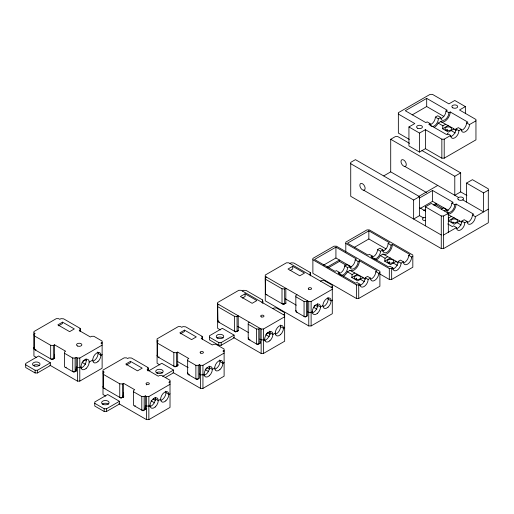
<?xml version="1.0" encoding="UTF-8"?>
<svg xmlns="http://www.w3.org/2000/svg" width="514" height="514" viewBox="0 0 514 514"><rect width="100%" height="100%" fill="white"/><g stroke="black" fill="none" stroke-linecap="round" stroke-linejoin="round"><path stroke-width="0.77" d="M354.737 273.062L352.148 274.56L351.782 277.489L357.66 280.882L363.34 277.605L350.034 270.351L347.445 271.848A7.652 4.414 -60 0 1 343.448 276.191M387.665 256.775L385.07 258.266L384.703 261.196L390.582 264.588L396.262 261.311L382.962 254.057L380.366 255.554A7.652 4.414 -60 0 1 376.37 259.898M445.503 124.311L442.914 125.802L442.548 128.731L448.426 132.124L454.1 128.847L440.8 121.593L438.211 123.09A7.652 4.414 -60 0 1 434.214 127.433M146.458 384.922L146.496 384.678M448.426 220.821L448.793 217.891L451.382 216.394L459.979 220.936L454.305 224.213L448.426 220.821L454.1 217.538M441.108 118.483A5.821 3.36 -60 0 0 445.972 111.005L447.264 110.259L426.691 98.38L405.289 110.735L425.868 122.615L427.16 121.863L430.096 123.559A5.821 3.36 -60 0 0 431.304 126.226M412.189 114.892L426.691 106.52L443.833 116.421M62.56 322.149L57.857 324.867L69.615 331.652L74.318 328.941L62.56 322.149L62.56 323.512L58.532 325.837M465.369 113.716L465.369 106.591L459.49 109.983L475.951 119.486L475.951 139.853L444.205 158.183L441.854 158.183L425.393 148.681L419.514 152.073L408.932 145.963L408.932 126.958L414.811 123.559L398.35 114.057M426.671 192.628L390.711 171.862L390.711 139.281L395.414 136.563L397.765 136.563L409.517 143.348M54.741 358.232L51.856 359.549L34.232 349.379L33.93 347.843L34.399 347.573M429.762 124.78A5.821 3.36 -60 0 0 435.39 117.115L437.742 115.753L440.678 117.455A5.821 3.36 -60 0 0 444.796 119.826A5.821 3.36 -60 0 0 448.908 112.701L450.206 111.956L467.843 122.139L466.545 122.885A5.821 3.36 -60 0 1 461.681 130.363M35.999 349.719L35.408 350.06L34.419 348.633M430.096 123.559L428.804 124.311L446.441 134.488L447.733 133.743L450.675 135.439A5.821 3.36 -60 0 0 454.787 137.816A5.821 3.36 -60 0 0 458.906 130.691L461.257 129.335A5.821 3.36 -60 0 0 465.369 131.706A5.821 3.36 -60 0 0 469.488 124.581L475.951 120.848M431.959 126.463A5.821 3.36 -60 0 0 436.174 124.234A5.821 3.36 -60 0 0 438.326 118.811L440.678 117.455M408.932 126.958L419.514 133.068L425.393 129.669L441.854 139.178L444.205 139.178L450.675 135.439M33.93 332.911L35.106 333.592L33.93 334.267L34.232 335.803L50.68 345.292L53.334 345.472L54.51 344.791L65.676 351.242L64.501 351.917L64.501 366.855L73.907 372.284L76.496 370.793M36.693 357.583L33.93 355.99L33.93 331.556L56.27 318.654L58.622 318.654L59.797 319.335L60.973 318.654L63.627 318.828L80.075 328.324L80.377 329.853L79.201 330.534L90.368 336.985L91.543 336.304L93.895 336.304L102.125 341.058L102.125 368.21L79.786 381.112L77.434 381.112L49.813 365.158M442.548 128.731L448.221 125.455M54.51 354.294L54.272 358.502M54.272 357.146L54.741 357.281M51.856 359.549L52.878 359.055M25.7 364.818L35.106 370.247L37.458 370.247L50.391 362.781L50.391 365.493L37.458 372.965L35.106 372.965L25.7 367.529L25.7 363.456L38.634 355.99L50.391 362.781M450.335 136.66A5.821 3.36 -60 0 0 455.963 128.995L458.315 127.633L461.257 129.335M383.791 175.859L390.711 171.862M64.501 353.279L72.731 358.027L75.083 358.027L76.258 357.352L77.434 358.027L79.786 358.027L102.125 345.132M102.125 342.414L100.95 343.095L102.125 343.77M65.676 367.529L66.267 367.195M82.728 361.22L85.562 359.582M85.253 359.761L86.538 360.571M98.245 353.478L100.95 355.315L102.125 354.634M76.258 366.855L76.027 371.063M76.027 369.707L76.496 369.842M80.961 366.855L79.786 367.529L77.434 367.529M89.192 362.1L92.719 360.063M218.816 304.564L217.64 305.245L217.942 321.713L235.56 331.883L238.361 330.618M242.332 290.988L243.507 290.307L246.161 290.481L262.609 299.977L262.911 303.08M266.438 277.072L265.263 277.753L265.565 294.22L283.182 304.391L286.06 303.08M289.954 263.496L291.13 262.815L293.783 262.988L310.225 272.484L310.527 275.883M245.094 293.802L240.391 296.52L252.149 303.311L256.852 300.594L245.094 293.802L245.094 296.52L242.409 298.075M292.717 266.31L288.013 269.028L299.771 275.812L304.474 273.101L292.717 266.31L292.717 269.028L290.024 270.576M130.453 361.348L125.75 364.066L137.508 370.851L142.211 368.14L130.453 361.348L130.453 362.704L126.425 365.036M184.539 330.123L179.836 332.841L191.593 339.625L196.297 336.914L184.539 330.123L184.539 331.479L180.51 333.811M418.377 196.624L437.742 185.438M413.635 200.036L419.514 196.644L419.514 215.649L413.635 219.041L413.635 200.036L350.734 163.715M454.787 176.276L460.666 172.884L460.666 191.889L454.787 195.281L454.787 176.276L390.711 139.281M419.45 198.038L432.57 190.463L453.142 202.343L451.851 203.088A5.821 3.36 -60 0 1 446.223 210.759M349.578 267.428A5.821 3.36 -60 0 0 355.206 259.763L356.504 259.017L335.925 247.138L314.523 259.486L335.102 271.366L336.394 270.621L339.336 272.317A5.821 3.36 -60 0 0 340.005 274.534M382.5 251.14A5.821 3.36 -60 0 0 388.128 243.469L389.426 242.724L368.846 230.844L347.451 243.199L368.024 255.079L369.315 254.327L372.258 256.03A5.821 3.36 -60 0 0 372.926 258.24M105.068 388.237L104.265 388.282M159.154 357.012L158.351 357.057M219.709 322.047L218.906 322.098M267.029 294.728L266.316 294.31M420.144 208.498L432.57 201.327L448.343 210.432M323.499 265.173L335.925 257.996L351.698 267.107M354.352 247.356L368.846 238.991L385.995 248.892M425.393 225.832L425.393 206.827L431.272 203.428L448.324 213.271L448.324 232.283M466.545 202.073L466.545 183.068L472.424 179.669L488.3 188.837L488.3 222.774L443.621 248.57L441.269 248.57L350.734 196.303L350.734 162.36L355.437 159.642L419.514 196.644M217.942 306.774L234.384 316.271L237.044 316.444L238.22 315.763L238.22 330.701A11.045 6.374 60 0 1 237.552 330.99L237.211 331.138M261.735 302.187L262.911 301.512M265.565 279.282L282.006 288.778L284.66 288.952L285.835 288.27L285.835 303.209A11.045 6.374 60 0 1 285.167 303.498L284.133 303.922M309.351 274.694L310.527 274.02M102.999 371.429L104.175 372.11L102.999 372.785L103.301 374.32L119.749 383.817L122.403 383.99L123.578 383.309L134.745 389.76L133.569 390.441L133.569 405.373L142.976 410.802L145.918 409.105M105.762 396.108L102.999 394.514L102.999 370.074L124.163 357.853L126.515 357.853L127.69 358.534L128.866 357.853L131.52 358.027L147.968 367.523L148.27 369.052L147.094 369.733L158.261 376.184L159.436 375.503L161.788 375.503L170.018 380.257L170.018 407.409L148.854 419.63L146.503 419.63L118.882 403.683M157.085 340.204L158.261 340.885L157.085 341.559L157.387 343.095L173.835 352.585L176.488 352.765L177.664 352.084L188.831 358.534L187.655 359.209L187.655 374.147L197.061 379.576L199.413 378.22L199.413 364.644L198.237 365.319L195.885 365.319L187.655 360.571M159.848 364.882L157.085 363.282L157.085 338.848L178.249 326.628L180.6 326.628L181.776 327.309L182.952 326.628L185.605 326.801L202.053 336.297L202.355 337.826L201.18 338.508L212.346 344.958L213.522 344.277L215.874 344.277L224.11 349.032L224.11 376.184L202.94 388.404L200.588 388.404L172.967 372.457M423.671 210.534L425.74 209.339M433.334 204.957L436.097 203.364L436.097 204.72L442.856 208.626M327.026 267.209L339.452 260.033L339.452 261.388L328.407 267.768M434.715 205.516L436.097 204.72M148.854 370.755L161.788 363.282L173.546 370.074L173.546 372.791L165.379 377.507M441.269 209.198L443.621 207.842L446.557 209.539A5.821 3.36 -60 0 0 450.675 211.916A5.821 3.36 -60 0 0 454.787 204.79L456.085 204.039L473.722 214.222L472.424 214.968A5.821 3.36 -60 0 1 467.56 222.453M123.578 392.812L123.064 397.136M338.996 273.538A5.821 3.36 -60 0 0 344.624 265.873L346.976 264.511L349.918 266.207A5.821 3.36 -60 0 0 354.03 268.584A5.821 3.36 -60 0 0 358.149 261.459L359.44 260.714L377.077 270.897L375.785 271.643A5.821 3.36 -60 0 1 370.922 279.121M249.386 322.214L248.211 322.895L248.211 339.189L257.617 344.618L260.559 342.922M272.902 308.638L274.078 307.957L276.429 307.957L284.66 312.711L284.66 341.225L263.496 353.439L261.144 353.439L233.523 337.492M297.008 294.721L295.833 295.402L295.833 311.69L305.239 317.125L307.59 315.763L307.59 300.831L306.415 301.512L304.063 301.512L295.833 296.758M320.524 281.145L321.7 280.464L324.051 280.464L332.282 285.219L332.282 313.726L311.118 325.947L308.766 325.947L265.263 300.831L265.263 275.035L286.426 262.815L288.778 262.815L332.282 287.93M123.341 395.664L123.726 395.748M177.664 364.304L178.249 364.503M444.205 210.894L446.557 209.539M371.918 257.244A5.821 3.36 -60 0 0 377.546 249.579L379.897 248.223L382.84 249.92A5.821 3.36 -60 0 0 386.952 252.297A5.821 3.36 -60 0 0 391.07 245.165L392.362 244.42L409.999 254.603L408.707 255.349A5.821 3.36 -60 0 1 403.843 262.827M102.999 386.367L103.301 387.897L120.925 398.067L122.673 397.316A15.311 12.464 -59.7 0 0 123.058 397.097M157.573 355.926L157.085 355.135L157.387 356.671L175.011 366.842L176.315 366.238M235.56 331.883L236.87 331.279M283.182 304.391L283.773 304.05M123.797 396.757L120.925 398.067M178.249 365.319L175.011 366.842M339.336 272.317L338.045 273.069L355.682 283.246L356.973 282.501L359.909 284.197A5.821 3.36 -60 0 0 364.028 286.574A5.821 3.36 -60 0 0 368.14 279.449L370.491 278.087A5.821 3.36 -60 0 0 374.61 280.464A5.821 3.36 -60 0 0 378.722 273.339L379.897 272.658M340.538 274.984A5.821 3.36 -60 0 0 345.022 273.422A5.821 3.36 -60 0 0 347.567 267.569L349.918 266.207M94.769 403.336L104.175 408.765L106.526 408.765L119.46 401.299L119.46 404.017L106.526 411.483L104.175 411.483L94.769 406.054L94.769 401.98L107.702 394.514L119.46 401.299M162.655 376.364L173.546 370.074M209.41 337.152L218.816 342.581L221.168 342.581L234.101 335.115L234.101 337.826L221.168 345.292L218.816 345.292L209.41 339.863L209.41 335.79L222.344 328.324L234.101 335.115M372.258 256.03L370.967 256.775L388.603 266.959L389.895 266.207L392.837 267.91A5.821 3.36 -60 0 0 396.949 270.28A5.821 3.36 -60 0 0 401.068 263.155L403.419 261.799A5.821 3.36 -60 0 0 407.531 264.177A5.821 3.36 -60 0 0 411.65 257.045L412.826 256.364M374.121 258.928A5.821 3.36 -60 0 0 378.33 256.698A5.821 3.36 -60 0 0 380.488 251.275L382.84 249.92M425.393 206.827L441.269 215.989L443.621 215.989L448.324 213.271M466.545 183.068L483.597 192.911L488.3 190.193M248.211 324.25L256.441 329.005L258.793 329.005L259.968 328.324L259.968 343.256M283.484 314.748L284.66 314.067M331.106 287.255L332.282 286.574M133.569 391.796L141.8 396.545L144.151 396.545L145.327 395.87L146.503 396.545L148.854 396.545L170.018 384.331M170.018 381.613L168.843 382.294L170.018 382.969M224.11 350.387L222.935 351.062L224.11 351.743M351.782 277.489L357.461 274.213M217.64 303.883L261.144 329.005L263.496 329.005L284.66 316.785M265.263 276.391L308.766 301.512L311.118 301.512L332.282 289.292M199.413 364.644L200.588 365.319L202.94 365.319L224.11 353.099M384.703 261.196L390.383 257.919M134.745 406.054L135.336 405.713M189.422 374.488L188.831 374.822L187.655 372.785M249.977 339.523L249.386 339.863L248.211 337.826M153.461 398.78L153.088 398.992L155.781 400.541M205.883 368.512L207.547 367.549M266.438 333.554L268.096 332.59M314.054 306.061L315.718 305.098M456.214 228.749A5.821 3.36 -60 0 0 461.842 221.078L464.193 219.722L467.136 221.418A5.821 3.36 -60 0 0 471.248 223.796A5.821 3.36 -60 0 0 475.366 216.67L488.3 209.198M155.556 398.787L158.261 400.618L160.612 399.262M166.138 392.677L168.843 394.508L170.018 393.833M359.575 285.418A5.821 3.36 -60 0 0 365.203 277.753L367.555 276.391L370.491 278.087M145.327 405.373L145.096 409.581M443.621 234.994L456.554 227.529A5.821 3.36 -60 0 0 460.666 229.906A5.821 3.36 -60 0 0 464.784 222.774L467.136 221.418M392.497 269.124A5.821 3.36 -60 0 0 398.125 261.459L400.477 260.103L403.419 261.799M145.096 408.225L145.68 408.424L145.68 409.24M145.327 408.09L145.918 408.289M150.03 405.373L148.854 406.054L146.503 406.054M204.116 374.147L202.94 374.822L200.588 374.822L199.207 374.025M214.698 368.037L212.346 369.393L209.41 367.696M224.11 362.608L222.935 363.282L219.992 361.586M259.968 341.9L260.559 342.106M264.671 339.189L263.496 339.863L261.144 339.863L259.763 339.067M275.253 333.078L272.902 334.434L269.966 332.738M284.66 327.643L283.484 328.324L280.548 326.628M312.294 311.69L311.118 312.371L308.766 312.371L307.385 311.574M322.876 305.586L320.524 306.942L317.581 305.245M332.282 300.15L331.106 300.831L328.163 299.135M312.878 259.763L356.382 284.878L358.733 284.878L359.909 284.197M345.8 243.469L389.31 268.584L391.662 268.584L392.837 267.91M358.733 298.454L379.897 286.234L379.897 271.302L336.394 246.187L334.042 246.187L312.878 258.401L312.878 273.339L356.382 298.454L358.733 298.454L358.733 284.878M379.64 273.866L389.31 279.449L391.662 279.449L412.826 267.229L412.826 255.008L369.315 229.893L366.964 229.893L345.8 242.113L345.8 252.001M123.238 397.033A13.422 10.961 -60 0 1 122.91 397.181A12.831 7.408 60 0 0 123.18 397.084A10.627 6.136 60 0 0 123.424 396.969L123.726 396.802M53.597 358.772A15.009 12.214 -59.6 0 0 54.118 358.528A10.64 6.142 60 0 0 54.349 358.451L54.625 358.297M54.349 358.451L54.51 344.791M176.662 366.096L176.996 365.955A11.045 6.374 60 0 0 177.664 365.66L177.664 352.084M465.369 106.591L454.787 100.481L448.908 103.873L432.447 94.37L430.096 94.37L398.35 112.701L398.35 133.068L409.324 139.403M445.972 111.005L448.908 112.701M466.545 122.885L469.488 124.581M435.39 117.115L438.326 118.811M455.963 128.995L458.906 130.691M453.733 129.059L456.419 130.614M438.211 123.09L442.914 125.802M451.144 130.556L455.256 132.933M421.955 150.531L460.666 172.884M460.595 191.851L466.892 195.481M404.852 166.452A3.739 2.159 60 0 0 405.071 161.293A3.739 2.159 60 0 0 400.997 161.37A3.739 2.159 60 0 0 404.852 166.452L458.61 197.492M462.728 199.869L483.597 211.916L483.597 192.911M451.851 203.088L454.787 204.79M472.424 214.968L475.366 216.67M461.842 221.078L464.784 222.774M447.855 214.357L451.382 216.394M459.612 221.148L461.964 222.504M457.023 222.646L461.135 225.016M456.554 227.529L453.611 225.832L452.32 226.578L447.745 223.937M419.398 207.572L425.573 211.132M419.296 215.52L423.337 217.852M363.7 190.212A3.739 2.159 60 0 0 363.918 185.053A3.739 2.159 60 0 0 359.845 185.13A3.739 2.159 60 0 0 363.7 190.212L441.269 234.994M388.128 243.469L391.07 245.165M408.707 255.349L411.65 257.045M377.546 249.579L380.488 251.275M398.125 261.459L401.068 263.155M395.896 261.523L398.247 262.885M380.366 255.554L385.07 258.266M393.3 263.02L397.418 265.397M355.206 259.763L358.149 261.459M375.785 271.643L378.722 273.339M339.452 261.388L346.211 265.295M344.624 265.873L347.567 267.569M365.203 277.753L368.14 279.449M362.968 277.817L365.325 279.173M347.445 271.848L352.148 274.56M360.378 279.314L364.497 281.691M315.352 305.31L318.037 306.864M313.347 307.147L316.875 309.184M285.289 298.814L296.334 305.194M284.66 315.429L241.156 290.307L238.804 290.307L217.64 302.528L217.64 328.324L220.403 329.917M267.73 332.802L270.422 334.357M265.732 334.64L269.259 336.676M237.667 326.306L248.718 332.686M207.181 367.761L209.532 369.123M205.176 369.598L208.703 371.635M177.805 361.67L188.163 367.651M151.09 400.824L154.618 402.86M82.022 362.306L85.549 364.342M218.129 320.967L217.795 320.434M34.245 348.363L33.93 347.843M265.41 292.941L265.565 294.22M295.833 310.334L297.008 312.371M217.942 321.713L217.64 320.177M444.205 139.178L444.205 158.183M443.621 215.989L443.621 248.57M441.854 139.178L441.854 158.183M441.269 215.989L441.269 248.57M432.57 190.463L432.57 201.327M426.691 98.38L426.691 106.52M425.393 129.669L425.393 148.681M419.514 133.068L419.514 152.073M391.662 268.584L391.662 279.449M389.31 268.584L389.31 279.449M368.846 230.844L368.846 238.991M356.382 284.878L356.382 298.454M335.925 247.138L335.925 257.996M311.118 301.512L311.118 325.947M310.225 272.484L310.225 275.626M308.766 301.512L308.766 325.947M306.415 301.512L306.415 316.444L304.063 316.444L304.063 301.512M284.66 288.952L284.66 303.883L283.407 303.838L282.006 303.71L282.006 288.778M263.496 329.005L263.496 353.439M262.609 299.977L262.609 303.119M261.144 329.005L261.144 353.439M258.793 329.005L258.793 343.937L256.441 343.937L256.441 329.005M237.044 316.444L237.044 331.376L235.785 331.331L234.384 331.202L234.384 316.271M221.168 342.581L221.168 345.292M218.816 342.581L218.816 345.292M202.94 365.319L202.94 388.404M202.355 337.826L202.355 339.523M202.053 336.297L202.053 337.428M200.588 365.319L200.588 388.404M198.237 365.319L198.237 378.895L195.885 378.895L195.885 365.319M176.488 352.765L176.488 366.341L175.235 366.296L173.835 366.167L173.835 352.585M157.387 343.095L157.387 356.671M148.854 396.545L148.854 419.63M148.27 369.052L148.27 370.748M147.968 367.523L147.968 370.915M146.503 396.545L146.503 419.63M145.327 395.87L145.327 409.446M144.151 396.545L144.151 410.127L141.8 410.127L141.8 396.545M123.578 383.309L123.578 396.885M122.403 383.99L122.403 397.566L121.143 397.521L119.749 397.393L119.749 383.817M106.526 408.765L106.526 411.483M104.175 408.765L104.175 411.483M103.301 374.32L103.301 387.897M80.377 329.853L80.377 331.556M80.075 328.324L80.075 331.517M79.786 358.027L79.786 381.112M77.434 358.027L77.434 381.112M76.258 357.352L76.258 370.928M75.083 358.027L75.083 371.603L72.731 371.603L72.731 358.027M53.334 345.472L53.334 359.048L52.075 359.003L50.68 358.875L50.68 345.292M37.458 370.247L37.458 372.965M35.106 370.247L35.106 372.965M34.232 335.803L34.232 349.379M85.966 358.823A5.821 3.36 -60 0 1 85.048 364.458A5.821 3.36 -60 0 1 80.621 368.075M54.368 358.393A13.107 10.665 -59.7 0 1 54.118 358.521A13.422 10.961 -60 0 1 53.841 358.663A12.811 7.395 60 0 0 54.124 358.554M97.724 352.032A5.821 3.36 -60 0 1 97.075 357.179A5.821 3.36 -60 0 1 93.15 361.098M33.198 365.627A3.739 2.159 0 0 1 39.366 365.627M102.267 404.152A3.739 2.159 0 0 1 108.435 404.152M165.617 391.231A5.821 3.36 -60 0 1 164.968 396.371A5.821 3.36 -60 0 1 161.043 400.297M155.035 397.341A5.821 3.36 -60 0 1 154.116 402.982A5.821 3.36 -60 0 1 149.696 406.593M280.258 325.047A5.821 3.36 -60 0 1 279.61 330.187A5.821 3.36 -60 0 1 275.684 334.106M269.677 331.151A5.821 3.36 -60 0 1 268.758 336.792A5.821 3.36 -60 0 1 264.331 340.403M216.908 337.961A3.739 2.159 0 0 1 223.076 337.961M219.703 360.006A5.821 3.36 -60 0 1 219.054 365.146A5.821 3.36 -60 0 1 215.128 369.071M209.121 366.116A5.821 3.36 -60 0 1 208.202 371.75A5.821 3.36 -60 0 1 203.782 375.368M156.359 372.92A3.739 2.159 0 0 1 162.52 372.92M447.803 134.572A5.821 3.36 -60 0 1 447.733 133.743M450.206 111.956A7.652 4.414 -60 0 1 446.75 119.768A7.652 4.414 -60 0 1 440.8 121.593M456.085 204.039A7.652 4.414 -60 0 1 448.574 214.132M425.393 220.724A2.911 1.677 0 0 1 422.482 219.041A2.911 1.677 0 0 1 425.393 217.364M359.44 260.714A7.652 4.414 -60 0 1 355.99 268.526A7.652 4.414 -60 0 1 350.034 270.351M392.362 244.42A7.652 4.414 -60 0 1 388.912 252.239A7.652 4.414 -60 0 1 382.962 254.057M327.874 297.555A5.821 3.36 -60 0 1 327.225 302.695A5.821 3.36 -60 0 1 323.3 306.614M317.292 303.658A5.821 3.36 -60 0 1 316.38 309.299A5.821 3.36 -60 0 1 311.953 312.91M453.052 222.633L452.982 222.132L453.052 222.633M285.495 303.35L285.167 303.504L285.495 303.35M237.879 330.843L237.552 330.997L237.879 330.843M177.324 365.807L176.996 365.955L177.324 365.807M389.593 262.924L389.156 261.896L389.593 262.924M356.671 279.218L356.234 278.19L356.671 279.218M447.103 130.042L447 129.432L447.103 130.042M86.14 368.454A5.821 3.36 -60 0 0 87.99 359.434A5.821 3.36 -60 0 0 81.103 365.544A5.821 3.36 -60 0 0 86.14 368.454M77.537 345.993A2.66 1.536 0 0 0 81.829 345.022A2.66 1.536 0 0 0 78.224 343.358A2.66 1.536 0 0 0 77.537 345.993M97.898 361.663A5.821 3.36 -60 0 0 99.748 352.649A5.821 3.36 -60 0 0 92.861 358.753A5.821 3.36 -60 0 0 97.898 361.663M34.412 366.007A3.739 2.159 0 0 0 40.021 364.137A3.739 2.159 0 0 0 34.412 362.267A3.739 2.159 0 0 0 34.412 366.007M103.481 404.531A3.739 2.159 0 0 0 109.09 402.655A3.739 2.159 0 0 0 103.481 400.785A3.739 2.159 0 0 0 103.481 404.531M165.797 400.862A5.821 3.36 -60 0 0 167.641 391.848A5.821 3.36 -60 0 0 160.753 397.952A5.821 3.36 -60 0 0 165.797 400.862M155.215 406.972A5.821 3.36 -60 0 0 157.059 397.958A5.821 3.36 -60 0 0 150.172 404.062A5.821 3.36 -60 0 0 155.215 406.972M261.491 316.939A1.664 0.957 0 0 0 263.984 316.104A1.664 0.957 0 0 0 261.491 315.275A1.664 0.957 0 0 0 261.491 316.939M280.432 334.672A5.821 3.36 -60 0 0 282.282 325.658A5.821 3.36 -60 0 0 275.395 331.768A5.821 3.36 -60 0 0 280.432 334.672M269.85 340.782A5.821 3.36 -60 0 0 271.7 331.768A5.821 3.36 -60 0 0 264.813 337.871A5.821 3.36 -60 0 0 269.85 340.782M217.499 338.077A3.739 2.159 0 0 0 223.654 336.914A3.739 2.159 0 0 0 218.823 334.415A3.739 2.159 0 0 0 217.499 338.077M219.883 369.637A5.821 3.36 -60 0 0 221.727 360.622A5.821 3.36 -60 0 0 214.839 366.726A5.821 3.36 -60 0 0 219.883 369.637M209.301 375.747A5.821 3.36 -60 0 0 211.145 366.733A5.821 3.36 -60 0 0 204.257 372.836A5.821 3.36 -60 0 0 209.301 375.747M200.434 352.996A1.664 0.957 0 0 0 203.293 352.803A1.664 0.957 0 0 0 201.578 351.467A1.664 0.957 0 0 0 200.434 352.996M157.567 373.299A3.739 2.159 0 0 0 163.182 371.429A3.739 2.159 0 0 0 157.567 369.56A3.739 2.159 0 0 0 157.567 373.299M452.847 107.844A2.911 1.677 0 0 0 457.64 106.938A2.911 1.677 0 0 0 453.881 104.997A2.911 1.677 0 0 0 452.847 107.844M417.574 128.211A2.911 1.677 0 0 0 422.367 127.299A2.911 1.677 0 0 0 418.608 125.358A2.911 1.677 0 0 0 417.574 128.211M446.66 130.453A3.328 1.921 0 0 0 451.652 128.789A3.328 1.921 0 0 0 446.66 127.125A3.328 1.921 0 0 0 446.66 130.453M452.538 222.536A3.328 1.921 0 0 0 457.531 220.879A3.328 1.921 0 0 0 452.538 219.215A3.328 1.921 0 0 0 452.538 222.536M458.334 199.683A2.911 1.677 0 0 0 463.339 199.348A2.911 1.677 0 0 0 460.332 197.01A2.911 1.677 0 0 0 458.334 199.683M355.9 279.211A3.328 1.921 0 0 0 360.886 277.547A3.328 1.921 0 0 0 355.9 275.883A3.328 1.921 0 0 0 355.9 279.211M388.822 262.917A3.328 1.921 0 0 0 393.808 261.253A3.328 1.921 0 0 0 388.822 259.589A3.328 1.921 0 0 0 388.822 262.917M308.606 289.183A1.664 0.957 0 0 0 311.465 288.99A1.664 0.957 0 0 0 309.749 287.66A1.664 0.957 0 0 0 308.606 289.183M328.054 307.179A5.821 3.36 -60 0 0 329.898 298.165A5.821 3.36 -60 0 0 323.017 304.275A5.821 3.36 -60 0 0 328.054 307.179M317.472 313.289A5.821 3.36 -60 0 0 319.316 304.275A5.821 3.36 -60 0 0 312.435 310.379A5.821 3.36 -60 0 0 317.472 313.289M146.349 384.221A1.664 0.957 0 0 0 149.208 384.029A1.664 0.957 0 0 0 147.492 382.699A1.664 0.957 0 0 0 146.349 384.221"/></g></svg>
